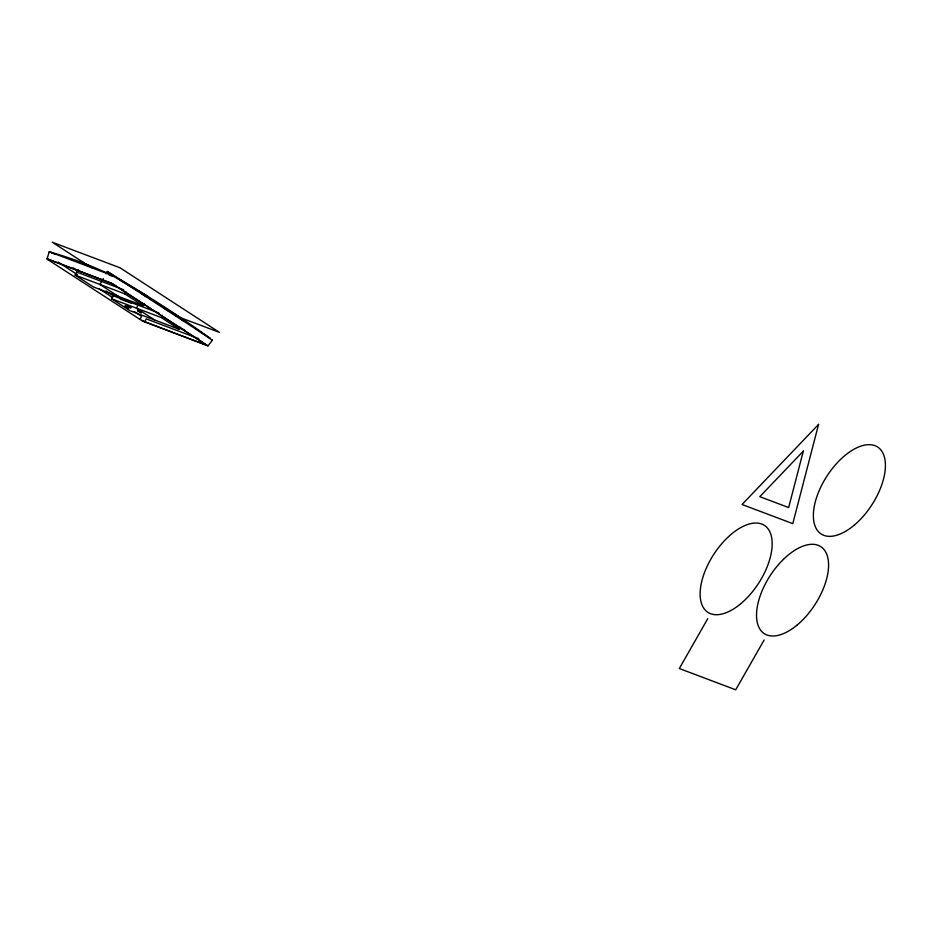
<?xml version="1.0" encoding="UTF-8"?>
<svg xmlns="http://www.w3.org/2000/svg" width="932" height="932" viewBox="0 0 932 932"><rect width="100%" height="100%" fill="white"/><g stroke="black" fill="none" stroke-linecap="round" stroke-linejoin="round"><path stroke-width="1.4" d="M134.336 311.637L141.594 316.356L139.893 319.338L47.008 259.073L49.21 251.861L50.06 252.036A1378.3 708.658 -57 0 1 112.096 275.441L132.006 287.371M144.262 303.424L142.98 305.661L93.363 286.94L75.119 275.091L78.253 269.616M103.289 278.563L99.934 284.458L118.166 296.306M105.98 273.857L107.32 271.503L148.095 296.691L138.076 290.761M180.738 327.12L179.457 329.357L129.828 310.636L111.595 298.788L113.506 295.421M75.119 275.091L124.748 293.813L126.03 291.576M138.425 304.613L136.41 308.142L154.642 319.991M139.439 319.198L144.6 321.878L146.301 318.884L198.656 338.642M111.595 298.788L161.224 317.509L162.494 315.272M707.738 618.697L679.323 668.524L735.709 689.797L764.135 639.981M141.513 320.457L207.976 345.888L212.414 340.227L194.718 328.122M46.6 258.56L112.982 284.074L206.939 345.294L144.6 321.878M211.564 340.063L212.414 340.227M109.032 274.963L113.087 276.501L112.096 275.441L50.06 252.036L55.314 254.226M109.988 282.571L47.637 259.154L49.128 260.377M76.832 272.109L123.77 289.817M176.078 316.006L219.381 332.351L119.913 267.74L52.239 242.204L88.633 265.841M116.931 295.491L115.952 295.013L117.607 296.085M141.746 304.857L140.767 304.38L142.421 305.451M116.78 295.549L117.758 296.026M141.594 304.915L142.573 305.393M158.906 313.001L113.296 295.793L106.003 291.052M120.228 299.055L131.389 303.273M179.2 327.843L184.594 329.881M177.802 328.285L177.231 328.064L178.886 329.147M178.059 328.6L179.037 329.089M110.896 282.815L207.976 345.888M131.82 287.056L135.583 289.281M148.805 298.158L151.31 299.638M153.815 301.129L184.571 320.387L170.801 312.232M92.524 268.067L82.505 262.137L88.587 266.086M107.32 271.503L115.836 277.025M118.271 278.61L120.694 280.194M134.418 288.932L136.829 290.504M141.652 293.638L146.475 296.772M164.568 308.527L168.191 310.88M180.26 318.709L183.872 321.062M124.748 293.813L142.98 305.661M161.224 317.509L179.457 329.357M73.267 267.88L78.137 271.037M58.087 262.102L77.449 274.684M99.235 288.827L112.551 297.483M49.21 251.861L49.687 252.456M803.314 451.135L788.658 507.556L759.813 496.674L803.314 451.135M818.564 424.398L792.794 523.644L742.035 504.492L818.564 424.398M127.253 305.649L130.876 307.793L127.253 305.649M125.144 305.976L128.779 308.119L125.144 305.976M137.552 310.659L141.186 312.803L137.552 310.659M210.236 338.433L119.063 279.192A1378.3 1174.763 -69.3 0 1 210.236 338.433M740.905 603.61A51.854 26.667 -57 0 0 764.706 525.59A51.854 26.667 -57 0 0 702.844 577.421A51.854 26.667 -57 0 0 740.905 603.61M797.303 624.894A51.854 26.667 -57 0 0 821.104 546.863A51.854 26.667 -57 0 0 759.242 598.705A51.854 26.667 -57 0 0 797.303 624.894M854.131 525.252A51.854 26.667 -57 0 0 877.944 447.22A51.854 26.667 -57 0 0 816.082 499.063A51.854 26.667 -57 0 0 854.131 525.252"/></g></svg>
